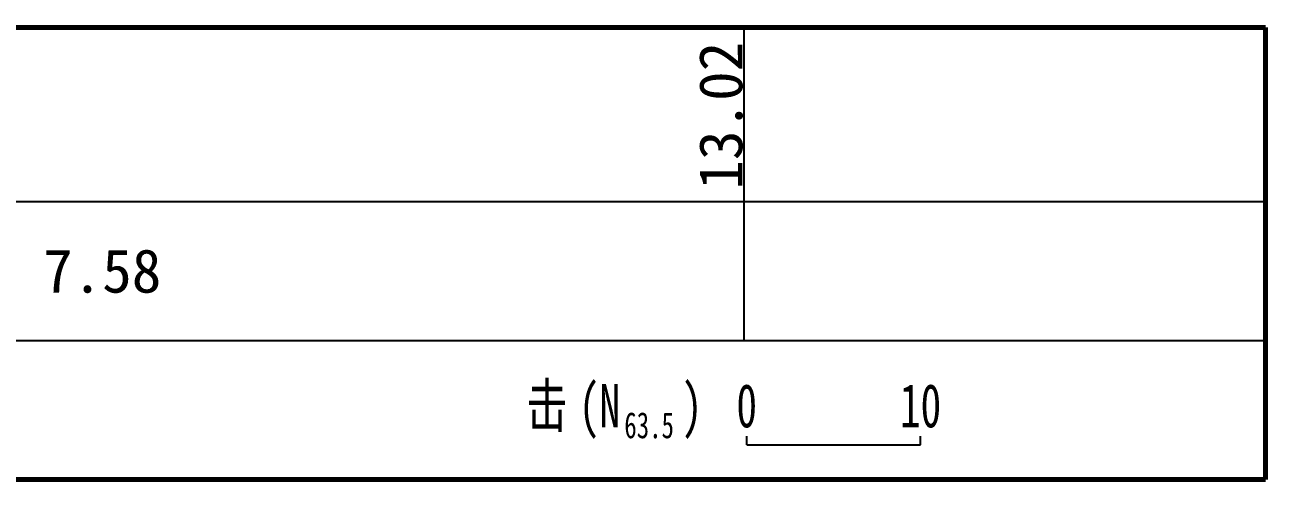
# Model space of a CAD drawing. Header units: millimetres. Extents: x -255 to 9196, y 129 to 426.
# Drawn here: x 7319.5 to 7391, y 197.5 to 223.8 of the extents above; entities that cross this region are included whole.
import ezdxf
from ezdxf.enums import TextEntityAlignment as Align

# ---------------------------------------------------------------- set-up
doc = ezdxf.new("R2010")
doc.units = ezdxf.units.MM
doc.layers.add('地质-原位曲线', color=7, linetype='Continuous')
doc.layers.add('地质-标注栏', color=7, linetype='Continuous')
doc.styles.add('标注栏数据', font='simfang_0.ttf', dxfattribs={"width": 0.7, "height": 2.5})

msp = doc.modelspace()

# ---------------------------------------------------------------- linework, layer by layer
at = {"layer": '地质-原位曲线', "color": 7, "linetype": 'Continuous'}
for p, q in [((7361.033, 199.69), (7361.033, 200.19)), ((7361.033, 199.69), (7371.033, 199.69)), ((7371.033, 199.69), (7371.033, 200.19))]:
    msp.add_line(p, q, dxfattribs=at)
at = {"layer": '地质-标注栏', "color": 7, "linetype": 'Continuous', "const_width": 0.3}
for points in [[(7140.093, 223.69), (7390.883, 223.69)], [(7390.883, 223.69), (7390.883, 197.69)], [(7140.093, 197.69), (7390.883, 197.69)]]:
    msp.add_lwpolyline(points, dxfattribs=at)
at = {"layer": '地质-标注栏', "color": 7, "linetype": 'Continuous'}
for points in [[(7360.883, 213.69), (7360.883, 223.69)], [(7140.093, 213.69), (7390.883, 213.69)], [(7360.883, 205.69), (7360.883, 213.69)], [(7140.093, 205.69), (7390.883, 205.69)]]:
    msp.add_lwpolyline(points, dxfattribs=at)

# ---------------------------------------------------------------- texts
at = {"layer": '地质-原位曲线', "color": 7, "linetype": 'Continuous', "style": '标注栏数据', "width": 0.7}
for s, height, p in [('击', 2.5, (7348.347, 200.69)), ('(N', 2.5, (7351.368, 200.69)), (')', 2.5, (7357.296, 200.69)), ('63.5', 1.5, (7353.99, 200.065))]:
    msp.add_text(s, height=height, dxfattribs=at).set_placement(p)
for s, p in [('0', (7361.033, 200.69)), ('10', (7371.033, 200.69))]:
    msp.add_text(s, height=2.5, dxfattribs=at).set_placement(p, align=Align.CENTER)
at = {"layer": '地质-标注栏', "color": 7, "linetype": 'Continuous', "style": '标注栏数据'}
msp.add_text('13.02', height=2.5, rotation=90, dxfattribs=at).set_placement((7360.783, 214.366))
msp.add_text('7.58', height=2.5, dxfattribs=at).set_placement((7320.55, 208.44))

doc.saveas('drawing.dxf')
